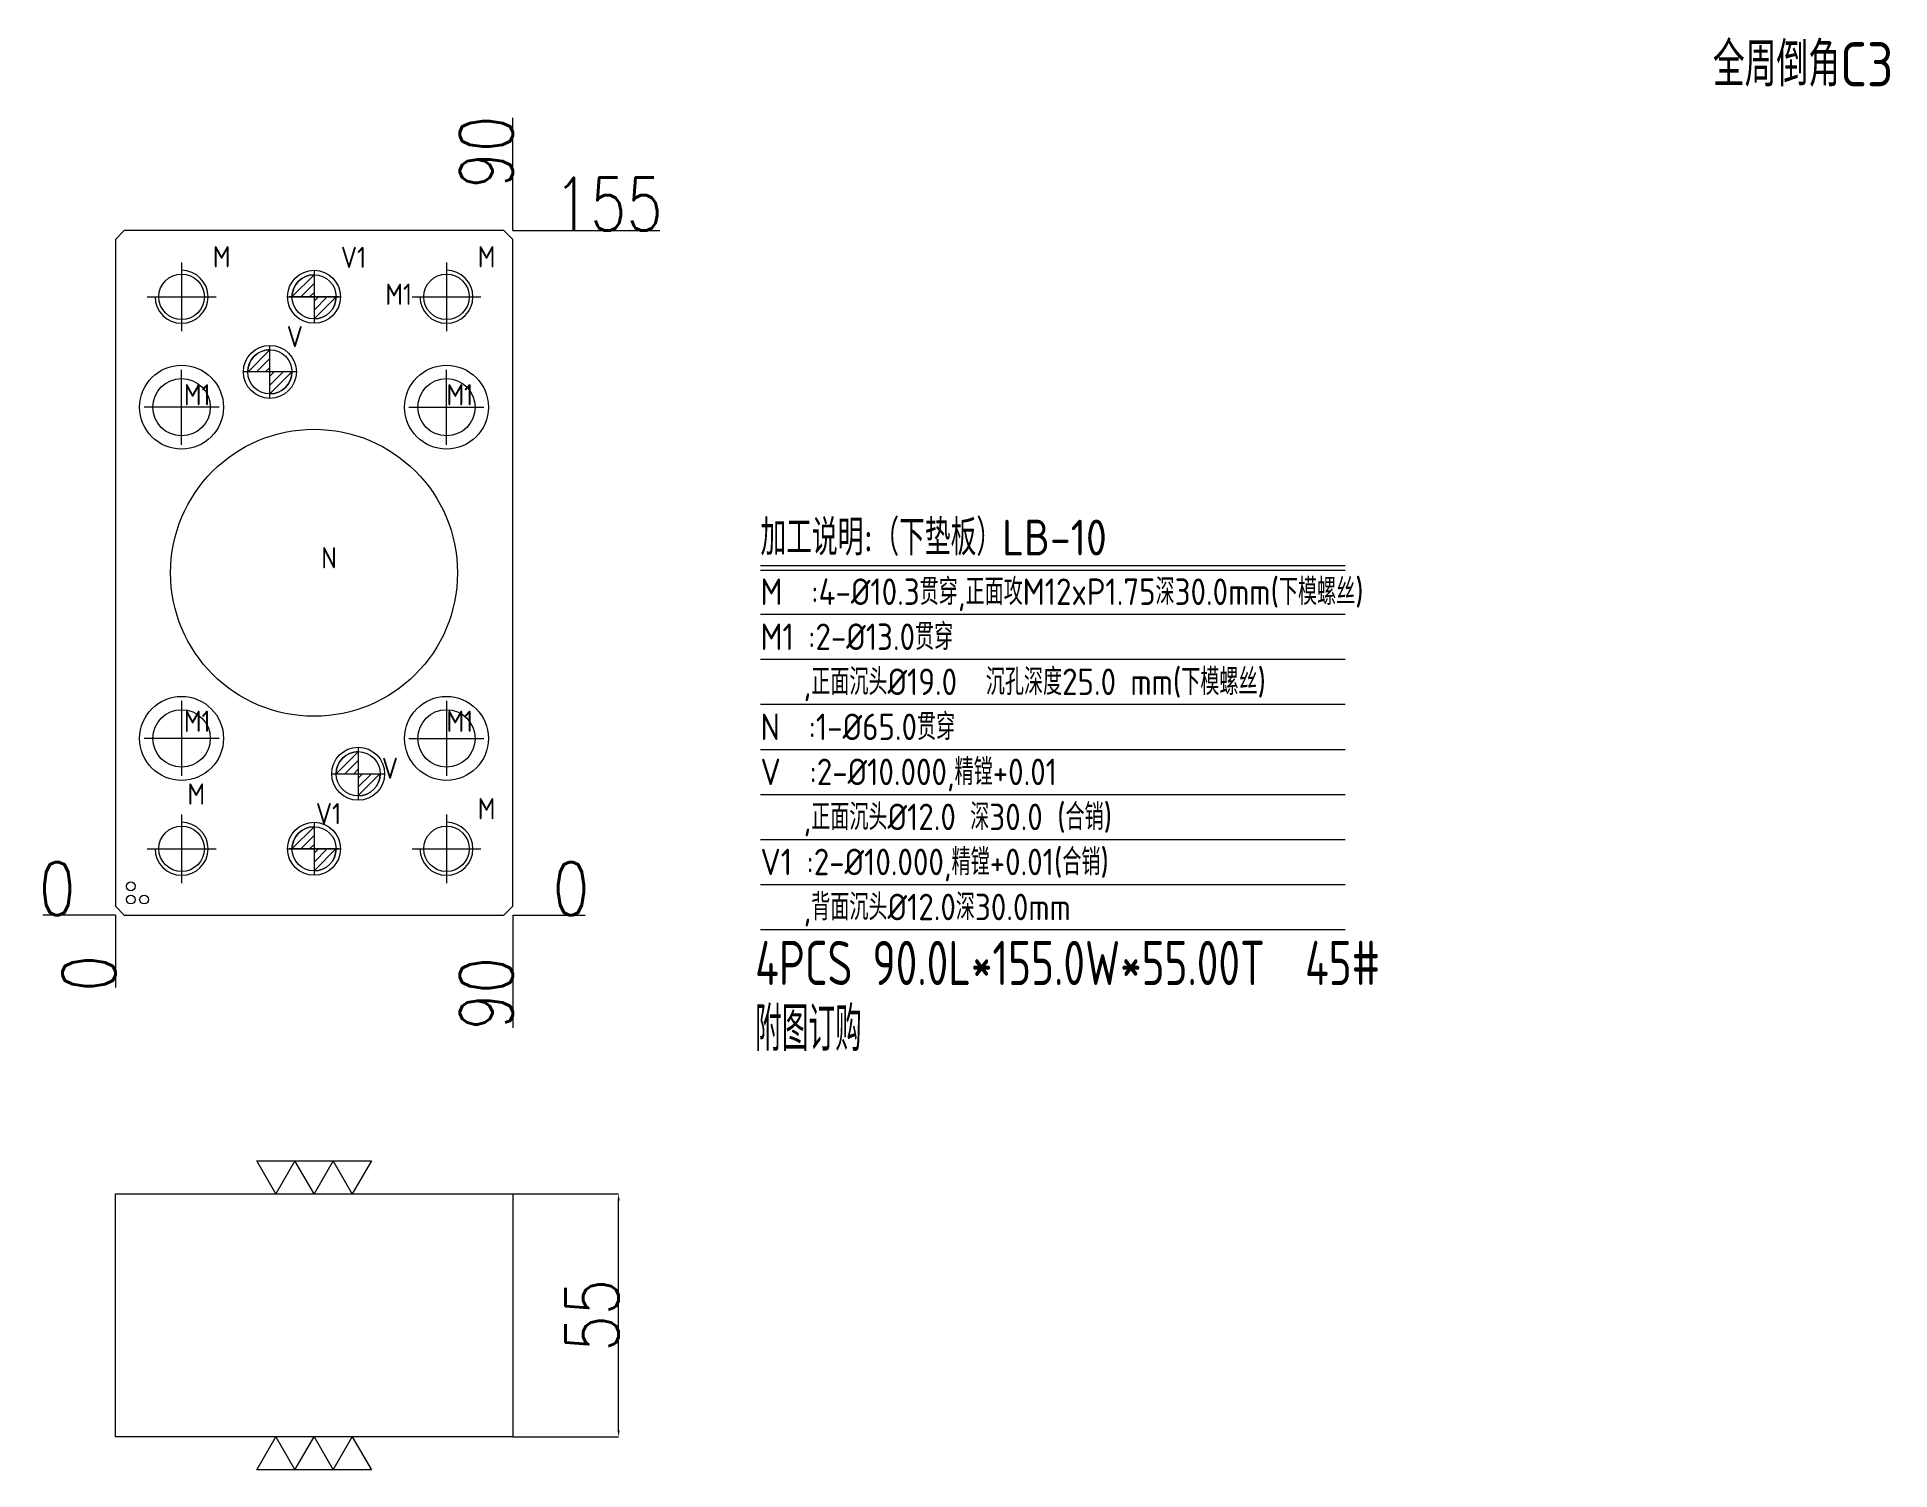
# Model space of a CAD drawing. Header units: millimetres. Extents: x -7635 to -7215, y 59420 to 59744.
import ezdxf
from ezdxf.enums import TextEntityAlignment as Align

# ---------------------------------------------------------------- set-up
doc = ezdxf.new("R2010")
doc.units = ezdxf.units.MM
doc.linetypes.add('CENTER', pattern=[0])
doc.linetypes.add('HIDDEN', pattern=[0])
for name, color, linetype, lineweight in [('DIM', 4, 'Continuous', 20), ('LB', 191, 'Continuous', 20), ('LB_O', 193, 'Continuous', 20), ('LB_W', 1, 'Continuous', 20), ('TEXT', 140, 'Continuous', 20)]:
    doc.layers.add(name, color=color, linetype=linetype, lineweight=lineweight)
doc.styles.add('gbenor', font='gbenor.shx', dxfattribs={"bigfont": 'gbcbig.shx'})
doc.styles.add('TXT', font='txt.shx', dxfattribs={"width": 0.8, "bigfont": 'ctxt.shx'})
doc.dimstyles.new('零件', dxfattribs={"dimscale": 1.5, "dimtxt": 8, "dimasz": 1, "dimexe": 0, "dimexo": 0, "dimgap": 0, "dimtad": 1, "dimtxsty": 'TXT', "dimcen": 0, "dimclrd": 252, "dimclre": 252, "dimclrt": 4, "dimazin": 3, "dimtp": 0.001, "dimtm": 0.001, "dimtfac": 1, "dimtmove": 0, "dimatfit": 3, "dimlwd": 5, "dimlwe": 5})

# ---------------------------------------------------------------- blocks, each defined once
blk = doc.blocks.new('*D1108')
at = {"layer": 'Defpoints', "color": 0}
for p in [(-7527.4, 59482.3), (-7503.41, 59482.3), (-7527.4, 59427.3)]:
    blk.add_point(p, dxfattribs=at)
at = {"layer": 'DIM', "color": 252, "lineweight": 5}
for p, q in [((-7527.4, 59482.3), (-7503.41, 59482.3)), ((-7503.41, 59428.8), (-7503.41, 59480.8)), ((-7527.4, 59427.3), (-7503.41, 59427.3))]:
    blk.add_line(p, q, dxfattribs=at)
at = {"layer": 'DIM', "color": 252}
for points in [[(-7503.16, 59480.8), (-7503.66, 59480.8), (-7503.41, 59482.3)], [(-7503.66, 59428.8), (-7503.16, 59428.8), (-7503.41, 59427.3)]]:
    blk.add_solid(points, dxfattribs=at)
at = {"layer": 'DIM', "color": 4, "lineweight": 5, "insert": (-7509.41, 59454.83), "char_height": 12, "attachment_point": 5, "rotation": 90, "style": 'TXT'}
blk.add_mtext('55', dxfattribs=at)
blk = doc.blocks.new('*D1109')
at = {"layer": 'Defpoints', "color": 0}
for p in [(-7617.4, 59545.46), (-7527.4, 59545.46), (-7517.4, 59545.46)]:
    blk.add_point(p, dxfattribs=at)
at = {"layer": 'DIM', "color": 252, "lineweight": 5}
blk.add_line((-7527.4, 59545.46), (-7511, 59545.46), dxfattribs=at)
at = {"layer": 'DIM', "color": 4, "lineweight": 5, "insert": (-7514.2, 59551.46), "char_height": 12, "attachment_point": 5, "style": 'TXT'}
blk.add_mtext('0', dxfattribs=at)
blk = doc.blocks.new('*D1110')
at = {"layer": 'Defpoints', "color": 0}
for p in [(-7527.4, 59700.46), (-7517.4, 59700.46), (-7617.4, 59545.46)]:
    blk.add_point(p, dxfattribs=at)
at = {"layer": 'DIM', "color": 252, "lineweight": 5}
blk.add_line((-7527.4, 59700.46), (-7494.09, 59700.46), dxfattribs=at)
at = {"layer": 'DIM', "color": 4, "lineweight": 5, "insert": (-7505.75, 59706.46), "char_height": 12, "attachment_point": 5, "style": 'TXT'}
blk.add_mtext('155', dxfattribs=at)
blk = doc.blocks.new('*D1111')
at = {"layer": 'Defpoints', "color": 0}
for p in [(-7627.4, 59545.46), (-7617.4, 59545.46), (-7617.4, 59545.46)]:
    blk.add_point(p, dxfattribs=at)
at = {"layer": 'DIM', "color": 252, "lineweight": 5}
blk.add_line((-7617.4, 59545.46), (-7633.8, 59545.46), dxfattribs=at)
at = {"layer": 'DIM', "color": 4, "lineweight": 5, "insert": (-7630.6, 59551.46), "char_height": 12, "attachment_point": 5, "style": 'TXT'}
blk.add_mtext('0', dxfattribs=at)
blk = doc.blocks.new('*D1112')
at = {"layer": 'Defpoints', "color": 0}
for p in [(-7617.4, 59545.46), (-7527.4, 59545.46), (-7527.4, 59535.46)]:
    blk.add_point(p, dxfattribs=at)
at = {"layer": 'DIM', "color": 252, "lineweight": 5}
blk.add_line((-7527.4, 59545.46), (-7527.4, 59519.92), dxfattribs=at)
at = {"layer": 'DIM', "color": 4, "lineweight": 5, "insert": (-7533.4, 59527.69), "char_height": 12, "attachment_point": 5, "rotation": 90, "style": 'TXT'}
blk.add_mtext('90', dxfattribs=at)
blk = doc.blocks.new('*D1113')
at = {"layer": 'Defpoints', "color": 0}
for p in [(-7617.4, 59545.46), (-7617.4, 59545.46), (-7617.4, 59535.46)]:
    blk.add_point(p, dxfattribs=at)
at = {"layer": 'DIM', "color": 252, "lineweight": 5}
blk.add_line((-7617.4, 59545.46), (-7617.4, 59529.06), dxfattribs=at)
at = {"layer": 'DIM', "color": 4, "lineweight": 5, "insert": (-7623.4, 59532.26), "char_height": 12, "attachment_point": 5, "rotation": 90, "style": 'TXT'}
blk.add_mtext('0', dxfattribs=at)
blk = doc.blocks.new('*D1114')
at = {"layer": 'Defpoints', "color": 0}
for p in [(-7527.4, 59710.46), (-7527.4, 59700.46), (-7617.4, 59545.46)]:
    blk.add_point(p, dxfattribs=at)
at = {"layer": 'DIM', "color": 252, "lineweight": 5}
blk.add_line((-7527.4, 59700.46), (-7527.4, 59726.01), dxfattribs=at)
at = {"layer": 'DIM', "color": 4, "lineweight": 5, "insert": (-7533.4, 59718.24), "char_height": 12, "attachment_point": 5, "rotation": 90, "style": 'TXT'}
blk.add_mtext('90', dxfattribs=at)
blk = doc.blocks.new('locater0')
at = {"lineweight": 18}
for p, q in [((-0.5, -0.003), (0, 0.497)), ((0, 0.6), (0, -0.6)), ((-0.6, 0), (0.6, 0)), ((-0.3, 0), (0, 0.3)), ((-0.1, 0), (0, 0.1)), ((0.5, 0.003), (0, -0.497)), ((0.1, 0), (0, -0.1)), ((0.3, 0), (0, -0.3))]:
    blk.add_line(p, q, dxfattribs=at)
for start, end in [(90, 180), (270, 0)]:
    blk.add_arc((0, 0), 0.5, start, end, dxfattribs=at)

msp = doc.modelspace()

# ---------------------------------------------------------------- linework, layer by layer
at = {"layer": 'DIM', "color": 8, "lineweight": 5}
for p, q in [((-7471.275, 59624.592), (-7338.851, 59624.592)), ((-7471.275, 59623.542), (-7338.851, 59623.542)), ((-7471.275, 59613.582), (-7338.851, 59613.582)), ((-7471.275, 59603.382), (-7338.851, 59603.382)), ((-7471.275, 59593.182), (-7338.851, 59593.182)), ((-7471.275, 59582.982), (-7338.851, 59582.982)), ((-7471.275, 59542.182), (-7338.851, 59542.182))]:
    msp.add_line(p, q, dxfattribs=at)
at = {"layer": 'DIM', "color": 252, "lineweight": 5}
for p, q in [((-7471.275, 59572.782), (-7338.851, 59572.782)), ((-7471.275, 59562.582), (-7338.851, 59562.582)), ((-7471.275, 59552.382), (-7338.851, 59552.382))]:
    msp.add_line(p, q, dxfattribs=at)
at = {"layer": 'LB', "lineweight": 5}
for points in [[(-7529.403, 59700.464), (-7615.403, 59700.464), (-7617.403, 59698.464), (-7617.403, 59547.464), (-7615.403, 59545.464), (-7529.403, 59545.464), (-7527.403, 59547.464), (-7527.403, 59698.464)], [(-7617.403, 59482.297), (-7527.403, 59482.297), (-7527.403, 59427.297), (-7617.403, 59427.297)]]:
    msp.add_lwpolyline(points, close=True, dxfattribs=at)
at = {"layer": 'LB_O', "color": 4, "linetype": 'CENTER', "lineweight": 5}
for p, q in [((-7602.403, 59693.264), (-7602.403, 59677.664)), ((-7542.403, 59693.264), (-7542.403, 59677.664)), ((-7610.203, 59685.464), (-7594.603, 59685.464)), ((-7550.203, 59685.464), (-7534.603, 59685.464)), ((-7602.403, 59568.264), (-7602.403, 59552.664)), ((-7542.403, 59568.264), (-7542.403, 59552.664)), ((-7610.203, 59560.464), (-7594.603, 59560.464)), ((-7550.203, 59560.464), (-7534.603, 59560.464))]:
    msp.add_line(p, q, dxfattribs=at)
at = {"layer": 'LB_O', "color": 4, "linetype": 'Continuous', "lineweight": 5}
for p, q in [((-7572.403, 59691.074), (-7572.403, 59679.854)), ((-7572.403, 59691.074), (-7572.403, 59679.854)), ((-7566.793, 59685.464), (-7578.013, 59685.464)), ((-7566.793, 59685.464), (-7578.013, 59685.464)), ((-7572.403, 59566.074), (-7572.403, 59554.854)), ((-7572.403, 59566.074), (-7572.403, 59554.854)), ((-7566.793, 59560.464), (-7578.013, 59560.464)), ((-7566.793, 59560.464), (-7578.013, 59560.464))]:
    msp.add_line(p, q, dxfattribs=at)
at = {"layer": 'LB_O', "linetype": 'CENTER', "lineweight": 5}
for p, q in [((-7602.403, 59651.964), (-7602.403, 59668.964)), ((-7542.403, 59651.964), (-7542.403, 59668.964)), ((-7593.903, 59660.464), (-7610.903, 59660.464)), ((-7550.903, 59660.464), (-7533.903, 59660.464)), ((-7602.403, 59593.964), (-7602.403, 59576.964)), ((-7542.403, 59593.964), (-7542.403, 59576.964)), ((-7593.903, 59585.464), (-7610.903, 59585.464)), ((-7550.903, 59585.464), (-7533.903, 59585.464))]:
    msp.add_line(p, q, dxfattribs=at)
at = {"layer": 'LB_O', "lineweight": 5}
for centre, radius in [((-7602.403, 59685.464), 5.15), ((-7542.403, 59685.464), 5.15), ((-7582.403, 59668.464), 6), ((-7602.403, 59660.464), 9.5), ((-7542.403, 59660.464), 9.5), ((-7602.403, 59660.464), 6.5), ((-7542.403, 59660.464), 6.5), ((-7572.403, 59622.964), 32.5), ((-7602.403, 59585.464), 9.5), ((-7542.403, 59585.464), 9.5), ((-7602.403, 59585.464), 6.5), ((-7542.403, 59585.464), 6.5), ((-7562.403, 59577.464), 6), ((-7602.403, 59560.464), 5.15), ((-7542.403, 59560.464), 5.15)]:
    msp.add_circle(centre, radius, dxfattribs=at)
at = {"layer": 'LB_O', "linetype": 'HIDDEN', "lineweight": 5, "ltscale": 0.5}
for centre in [(-7572.403, 59685.464), (-7572.403, 59560.464)]:
    msp.add_circle(centre, 6, dxfattribs=at)
at = {"layer": 'LB_O', "lineweight": 5}
for centre in [(-7602.403, 59685.464), (-7542.403, 59685.464), (-7602.403, 59560.464), (-7542.403, 59560.464)]:
    msp.add_arc(centre, 6, 180, 90, dxfattribs=at)
at = {"layer": 'LB_W', "color": 1, "lineweight": 5}
for centre in [(-7572.403, 59685.464), (-7572.403, 59560.464)]:
    msp.add_circle(centre, 5, dxfattribs=at)
at = {"layer": 'LB_W', "lineweight": 5}
for centre in [(-7582.403, 59668.464), (-7562.403, 59577.464)]:
    msp.add_circle(centre, 5, dxfattribs=at)
at = {"layer": 'TEXT', "linetype": 'Continuous', "lineweight": 5}
for points in [[(-7559.413, 59489.797), (-7563.743, 59482.297), (-7568.073, 59489.797), (-7572.403, 59482.297), (-7576.733, 59489.797), (-7581.063, 59482.297), (-7585.393, 59489.797), (-7559.413, 59489.797)], [(-7585.393, 59419.797), (-7581.063, 59427.297), (-7576.733, 59419.797), (-7572.403, 59427.297), (-7568.073, 59419.797), (-7563.743, 59427.297), (-7559.413, 59419.797), (-7585.393, 59419.797)]]:
    msp.add_lwpolyline(points, close=True, dxfattribs=at)
at = {"layer": 'TEXT', "lineweight": 5}
for centre in [(-7613.903, 59551.964), (-7613.903, 59548.964), (-7610.903, 59548.964)]:
    msp.add_circle(centre, 1, dxfattribs=at)

# ---------------------------------------------------------------- block references
at = {"layer": 'LB_O', "color": 4, "lineweight": 5, "xscale": 10, "yscale": 10, "zscale": 10}
for p in [(-7572.403, 59685.464), (-7572.403, 59560.464)]:
    msp.add_blockref('locater0', p, dxfattribs=at)
at = {"layer": 'LB_O', "lineweight": 5, "xscale": 10, "yscale": 10, "zscale": 10, "rotation": 180}
msp.add_blockref('locater0', (-7582.403, 59668.464), dxfattribs=at)
at = {"layer": 'LB_O', "lineweight": 5, "xscale": 10, "yscale": 10, "zscale": 10}
msp.add_blockref('locater0', (-7562.403, 59577.464), dxfattribs=at)

# ---------------------------------------------------------------- texts
at = {"layer": 'DIM', "lineweight": 5, "style": 'gbenor'}
for s, p in [('M', (-7593.324, 59694.544)), ('V1', (-7563.465, 59694.402)), ('M', (-7533.324, 59694.544)), ('M1', (-7553.226, 59686.054)), ('V', (-7576.75, 59676.447)), ('M1', (-7598.859, 59663.292)), ('M1', (-7539.372, 59663.292)), ('N', (-7569.009, 59626.358)), ('M1', (-7598.859, 59589.336)), ('M1', (-7539.372, 59589.336)), ('V', (-7555.201, 59578.695)), ('M', (-7599.08, 59572.867)), ('V1', (-7569.132, 59568.428)), ('M', (-7533.324, 59569.544))]:
    msp.add_text(s, height=4.8, dxfattribs=at).set_placement(p, align=Align.MIDDLE_CENTER)
at = {"layer": 'DIM', "color": 4, "lineweight": 5, "style": 'gbenor'}
for s, height, p in [('加工说明:（下垫板）LB-10', 8.1, (-7471.275, 59626.902)), ('M  :4-%%C10.3贯穿,正面攻M12xP1.75深30.0mm(下模螺丝)', 6, (-7471.275, 59615.682)), ('M1 :2-%%C13.0贯穿', 6, (-7471.275, 59605.482)), ('   ,正面沉头%%C19.0  沉孔深度25.0 mm(下模螺丝)', 6, (-7471.275, 59595.282)), ('N  :1-%%C65.0贯穿', 6, (-7471.275, 59585.082)), ('   ,正面沉头%%C12.0 深30.0 (合销)', 6, (-7471.275, 59564.682)), ('   ,背面沉头%%C12.0深30.0mm', 6, (-7471.275, 59544.282))]:
    msp.add_text(s, height=height, dxfattribs=at).set_placement(p)
at = {"layer": 'DIM', "color": 2, "lineweight": 5, "style": 'gbenor'}
for s, p in [('V  :2-%%C10.000,精镗+0.01', (-7471.275, 59574.882)), ('V1 :2-%%C10.000,精镗+0.01(合销)', (-7471.275, 59554.482))]:
    msp.add_text(s, height=6, dxfattribs=at).set_placement(p)
at = {"layer": 'DIM', "color": 4, "lineweight": 5, "style": 'gbenor', "width": 0.8387}
msp.add_text('4PCS 90.0L*155.0W*55.00T  45# ', height=10, dxfattribs=at).set_placement((-7472.481, 59529.608))
at = {"layer": 'DIM', "color": 6, "lineweight": 5, "style": 'gbenor', "width": 0.8387}
msp.add_text('附图订购', height=10, dxfattribs=at).set_placement((-7472.481, 59514.692))
at = {"layer": 'TEXT', "color": 6, "lineweight": 5, "style": 'gbenor'}
msp.add_text('全周倒角C3', height=10, dxfattribs=at).set_placement((-7255.535, 59733.115))

# ---------------------------------------------------------------- dimensions: what is measured, and where the dimension line sits
at = {"layer": 'DIM', "lineweight": 5}
for feature_location, offset, dtype, origin, picture, middle in [((-7527.403, 59700.464), (0, 10), 1, (-7617.403, 59545.464), '*D1114', (-7533.403, 59718.236)), ((-7527.403, 59700.464), (10, 0), 0, (-7617.403, 59545.464), '*D1110', (-7505.746, 59706.464)), ((-7617.403111486, 59545.464287245), (-10, 0), 0, (-7617.403111486, 59545.464287245), '*D1111', (-7630.603111486, 59551.464287245)), ((-7527.403111486, 59545.464287245), (10, 0), 0, (-7617.403111486, 59545.464287245), '*D1109', (-7514.203111486, 59551.464287245)), ((-7617.403111486, 59545.464287245), (0, -10), 1, (-7617.403111486, 59545.464287245), '*D1113', (-7623.403111486, 59532.264287245)), ((-7527.403, 59545.464), (0, -10), 1, (-7617.403, 59545.464), '*D1112', (-7533.403, 59527.693))]:
    dim = msp.add_ordinate_dim(feature_location=feature_location, offset=offset, dtype=dtype, origin=origin, dimstyle='零件', dxfattribs=at)
    dim.commit()
    dim.dimension.update_dxf_attribs({"geometry": picture, "text_midpoint": middle})
dim = msp.add_linear_dim(base=(-7503.41, 59482.297), p1=(-7527.403, 59427.297), p2=(-7527.403, 59482.297), angle=90, dimstyle='零件', dxfattribs=at)
dim.commit()
dim.dimension.update_dxf_attribs({"geometry": '*D1108', "text_midpoint": (-7503.41, 59454.826), "dimtype": 160})

doc.saveas('drawing.dxf')
